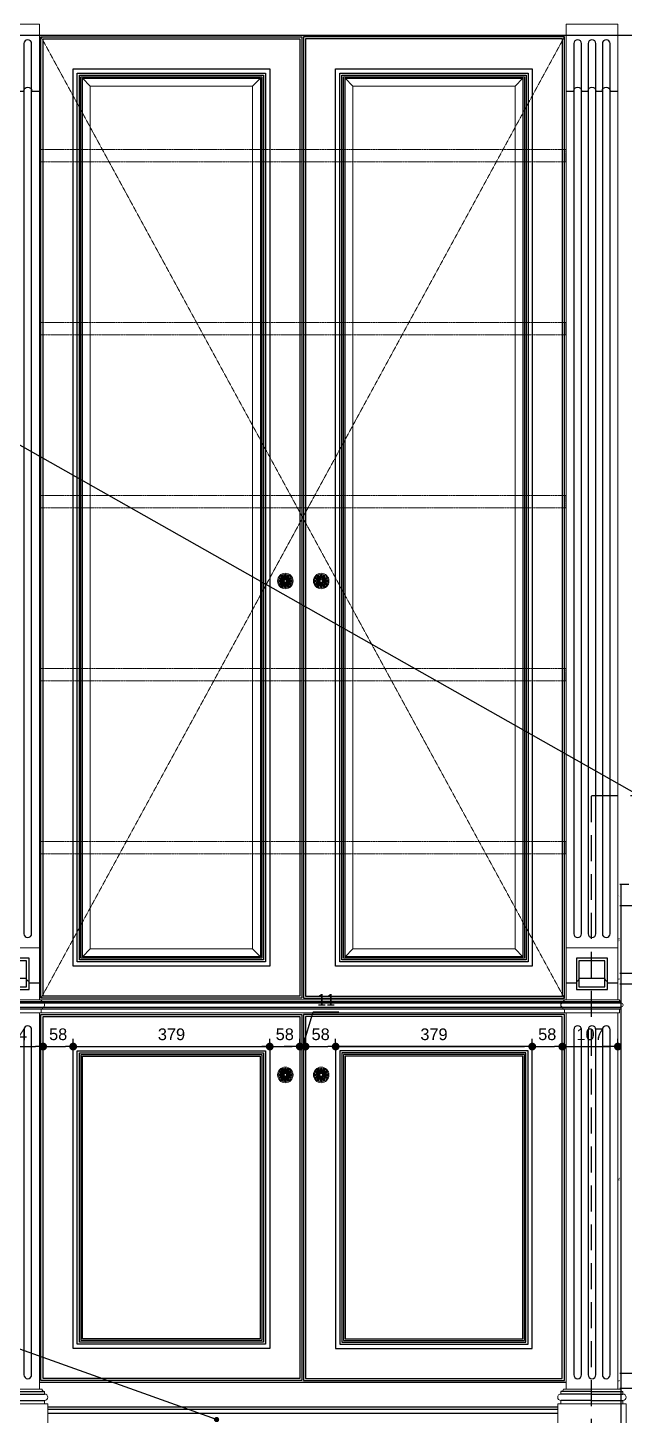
# Model space of a CAD drawing. Header units: inches. Extents: x 274057 to 444617, y 490067 to 635630.
# Drawn here: x 331142 to 332291, y 516499 to 519172 of the extents above; entities that cross this region are included whole.
import ezdxf

# ---------------------------------------------------------------- set-up
doc = ezdxf.new("R2010")
doc.units = ezdxf.units.IN
doc.header["$MEASUREMENT"] = 0
doc.linetypes.add('HIDDEN', pattern=[0.375, 0.25, -0.125])
for name, color, linetype, lineweight in [('Bronze', 40, 'Continuous', 0), ('Glass', 4, 'Continuous', 0), ('WOOD-HID', 8, 'HIDDEN', 18)]:
    doc.layers.add(name, color=color, linetype=linetype, lineweight=lineweight)
for name, color, linetype in [('CQ Grg Gypsum', 41, 'Continuous'), ('CQ PANEL DIMENSION', 1, 'Continuous'), ('CQ spot detail elevation', 1, 'Continuous'), ('CQ_callout', 34, 'Continuous'), ('FURNITURE', 252, 'Continuous'), ('WOOD', 23, 'Continuous'), ('WOOD 01', 34, 'Continuous'), ('WOOD 02', 32, 'Continuous'), ('Wood SECT', 1, 'Continuous')]:
    doc.layers.add(name, color=color, linetype=linetype)
doc.styles.get("Standard").update_dxf_attribs({"font": 'arial.ttf'})
doc.dimstyles.new('chester 15', dxfattribs={"dimscale": 0.15, "dimtxt": 150, "dimasz": 100, "dimexe": 100, "dimexo": 0, "dimgap": 80, "dimtad": 1, "dimdec": 0, "dimzin": 0, "dimdsep": 46, "dimtxsty": 'Standard', "dimblk": 'DOT', "dimcen": 100, "dimclrd": 1, "dimclre": 1, "dimclrt": 3, "dimadec": 0, "dimazin": 0, "dimtfac": 1, "dimtdec": 0, "dimtofl": 0, "dimtmove": 0, "dimatfit": 3, "dimfxl": 1, "dimtolj": 1, "dimtzin": 0, "dimlwd": -1, "dimarcsym": 0})
doc.dimstyles.new('CQ 2', dxfattribs={"dimscale": 0.02, "dimtxt": 150, "dimasz": 50, "dimexe": 100, "dimexo": 0, "dimgap": 80, "dimtad": 1, "dimdec": 0, "dimzin": 0, "dimdsep": 46, "dimtxsty": 'Standard', "dimblk": 'DOT', "dimcen": 100, "dimclrd": 1, "dimclre": 1, "dimclrt": 3, "dimadec": 0, "dimazin": 0, "dimtfac": 1, "dimtdec": 0, "dimtofl": 0, "dimtmove": 0, "dimatfit": 3, "dimfxl": 1, "dimtolj": 1, "dimtzin": 0, "dimlwd": -1, "dimarcsym": 0})
doc.dimstyles.get("Standard").update_dxf_attribs({"dimtxt": 0.18, "dimasz": 0.18, "dimexe": 0.18, "dimexo": 0.0625, "dimgap": 0.09, "dimtad": 0, "dimtih": 1, "dimtoh": 1, "dimdec": 4, "dimzin": 0, "dimdsep": 46, "dimtxsty": 'Standard', "dimcen": 0.09, "dimadec": 0, "dimazin": 0, "dimtfac": 1, "dimtdec": 4, "dimtofl": 0, "dimtmove": 0, "dimatfit": 3, "dimfxl": 1, "dimtolj": 1, "dimtzin": 0, "dimarcsym": 0})

# ---------------------------------------------------------------- blocks, each defined once
blk = doc.blocks.new('_Dot')
at = {"color": 0, "linetype": 'ByBlock', "lineweight": -2}
blk.add_line((-0.5, 0), (-1, 0), dxfattribs=at)
at = {"color": 0, "linetype": 'ByBlock', "const_width": 0.5}
blk.add_lwpolyline([(-0.25, 0, 1), (0.25, 0, 1)], format="xyb", close=True, dxfattribs=at)
blk = doc.blocks.new('*D391')
at = {"layer": 'CQ PANEL DIMENSION', "color": 1, "lineweight": -2, "transparency": 16777216}
for p, q in [((332299.8, 517521.3), (332282.6, 517521.3)), ((332322.8, 517480.3), (332282.6, 517480.3))]:
    blk.add_line(p, q, dxfattribs=at)
at = {"layer": 'CQ PANEL DIMENSION', "color": 1, "transparency": 16777216}
blk.add_line((332284.6, 517520.3), (332284.6, 517481.3), dxfattribs=at)
at = {"layer": 'Defpoints', "color": 0, "transparency": 16777216}
for p in [(332299.8, 517521.3, 0), (332284.6, 517480.3), (332322.8, 517480.3)]:
    blk.add_point(p, dxfattribs=at)
at = {"layer": 'CQ PANEL DIMENSION', "color": 1, "transparency": 16777216}
for p, rotation in [((332284.6, 517521.3), 90), ((332284.6, 517480.3), 270)]:
    blk.add_blockref('_Dot', p, dxfattribs=dict(at, rotation=rotation))
at = {"layer": 'CQ PANEL DIMENSION', "color": 3, "transparency": 16777216, "insert": (332281.5, 517500.8), "char_height": 3, "attachment_point": 5, "rotation": 90}
blk.add_mtext('\\A1;41', dxfattribs=at)
blk = doc.blocks.new('*D392')
at = {"layer": 'CQ PANEL DIMENSION', "color": 1, "lineweight": -2, "transparency": 16777216}
for p, q in [((332322.8, 517480.3), (332282.6, 517480.3)), ((332322.8, 517350.3), (332282.6, 517350.3))]:
    blk.add_line(p, q, dxfattribs=at)
at = {"layer": 'CQ PANEL DIMENSION', "color": 1, "transparency": 16777216}
blk.add_line((332284.6, 517479.3), (332284.6, 517351.3), dxfattribs=at)
at = {"layer": 'Defpoints', "color": 0, "transparency": 16777216}
for p in [(332322.8, 517480.3), (332284.6, 517350.3), (332322.8, 517350.3, 0)]:
    blk.add_point(p, dxfattribs=at)
at = {"layer": 'CQ PANEL DIMENSION', "color": 1, "transparency": 16777216}
for p, rotation in [((332284.6, 517480.3), 90), ((332284.6, 517350.3), 270)]:
    blk.add_blockref('_Dot', p, dxfattribs=dict(at, rotation=rotation))
at = {"layer": 'CQ PANEL DIMENSION', "color": 3, "transparency": 16777216, "insert": (332281.5, 517415.3), "char_height": 3, "attachment_point": 5, "rotation": 90}
blk.add_mtext('\\A1;130', dxfattribs=at)
blk = doc.blocks.new('*D393')
at = {"layer": 'CQ PANEL DIMENSION', "color": 1, "lineweight": -2, "transparency": 16777216}
for p, q in [((332322.8, 517350.3), (332282.6, 517350.3)), ((332316.8, 517329.3), (332282.6, 517329.3))]:
    blk.add_line(p, q, dxfattribs=at)
at = {"layer": 'CQ PANEL DIMENSION', "color": 1, "transparency": 16777216}
blk.add_line((332284.6, 517349.3), (332284.6, 517330.3), dxfattribs=at)
at = {"layer": 'Defpoints', "color": 0, "transparency": 16777216}
for p in [(332322.8, 517350.3, 0), (332284.6, 517329.3), (332316.8, 517329.3, 0)]:
    blk.add_point(p, dxfattribs=at)
at = {"layer": 'CQ PANEL DIMENSION', "color": 1, "transparency": 16777216}
for p, rotation in [((332284.6, 517350.3), 90), ((332284.6, 517329.3), 270)]:
    blk.add_blockref('_Dot', p, dxfattribs=dict(at, rotation=rotation))
at = {"layer": 'CQ PANEL DIMENSION', "color": 3, "transparency": 16777216, "insert": (332281.5, 517339.8), "char_height": 3, "attachment_point": 5, "rotation": 90}
blk.add_mtext('\\A1;21', dxfattribs=at)
blk = doc.blocks.new('*D394')
at = {"layer": 'CQ PANEL DIMENSION', "color": 1, "lineweight": -2, "transparency": 16777216}
for p, q in [((332316.8, 517329.3), (332282.6, 517329.3)), ((332350.8, 516579.3), (332282.6, 516579.3))]:
    blk.add_line(p, q, dxfattribs=at)
at = {"layer": 'CQ PANEL DIMENSION', "color": 1, "transparency": 16777216}
blk.add_line((332284.6, 517328.3), (332284.6, 516580.3), dxfattribs=at)
at = {"layer": 'Defpoints', "color": 0, "transparency": 16777216}
for p in [(332316.8, 517329.3, 0), (332284.6, 516579.3), (332350.8, 516579.3, 0)]:
    blk.add_point(p, dxfattribs=at)
at = {"layer": 'CQ PANEL DIMENSION', "color": 1, "transparency": 16777216}
for p, rotation in [((332284.6, 517329.3), 90), ((332284.6, 516579.3), 270)]:
    blk.add_blockref('_Dot', p, dxfattribs=dict(at, rotation=rotation))
at = {"layer": 'CQ PANEL DIMENSION', "color": 3, "transparency": 16777216, "insert": (332281.5, 516954.3), "char_height": 3, "attachment_point": 5, "rotation": 90}
blk.add_mtext('\\A1;750', dxfattribs=at)
blk = doc.blocks.new('*D395')
at = {"layer": 'CQ PANEL DIMENSION', "color": 1, "lineweight": -2, "transparency": 16777216}
for p, q in [((332350.8, 516579.3), (332282.6, 516579.3)), ((332317.8, 516550.3), (332282.6, 516550.3))]:
    blk.add_line(p, q, dxfattribs=at)
at = {"layer": 'CQ PANEL DIMENSION', "color": 1, "transparency": 16777216}
blk.add_line((332284.6, 516578.3), (332284.6, 516551.3), dxfattribs=at)
at = {"layer": 'Defpoints', "color": 0, "transparency": 16777216}
for p in [(332350.8, 516579.3, 0), (332284.6, 516550.3), (332317.8, 516550.3, 0)]:
    blk.add_point(p, dxfattribs=at)
at = {"layer": 'CQ PANEL DIMENSION', "color": 1, "transparency": 16777216}
for p, rotation in [((332284.6, 516579.3), 90), ((332284.6, 516550.3), 270)]:
    blk.add_blockref('_Dot', p, dxfattribs=dict(at, rotation=rotation))
at = {"layer": 'CQ PANEL DIMENSION', "color": 3, "transparency": 16777216, "insert": (332281.5, 516564.8), "char_height": 3, "attachment_point": 5, "rotation": 90}
blk.add_mtext('\\A1;29', dxfattribs=at)
blk = doc.blocks.new('*D396')
at = {"layer": 'CQ PANEL DIMENSION', "color": 1, "lineweight": -2, "transparency": 16777216}
for p, q in [((332317.8, 516550.3), (332282.6, 516550.3)), ((332317.8, 516399.3), (332282.6, 516399.3))]:
    blk.add_line(p, q, dxfattribs=at)
at = {"layer": 'CQ PANEL DIMENSION', "color": 1, "transparency": 16777216}
blk.add_line((332284.6, 516549.3), (332284.6, 516400.3), dxfattribs=at)
at = {"layer": 'Defpoints', "color": 0, "transparency": 16777216}
for p in [(332317.8, 516550.3, 0), (332284.6, 516399.3), (332317.8, 516399.3, 0)]:
    blk.add_point(p, dxfattribs=at)
at = {"layer": 'CQ PANEL DIMENSION', "color": 1, "transparency": 16777216}
for p, rotation in [((332284.6, 516550.3), 90), ((332284.6, 516399.3), 270)]:
    blk.add_blockref('_Dot', p, dxfattribs=dict(at, rotation=rotation))
at = {"layer": 'CQ PANEL DIMENSION', "color": 3, "transparency": 16777216, "insert": (332281.5, 516474.8), "char_height": 3, "attachment_point": 5, "rotation": 90}
blk.add_mtext('\\A1;151', dxfattribs=at)
blk = doc.blocks.new('pilaster wardrobe')
at = {"layer": 'WOOD', "lineweight": 0}
blk.add_line((3399.1, -8726.1, 0), (3333.1, -8726.1, 0), dxfattribs=at)
blk.add_line((3399.1, -8726.1, 0), (3333.1, -8726.1, 0), dxfattribs=at)
at = {"layer": 'WOOD 01', "lineweight": 0, "ltscale": 500}
blk.add_line((3399.1, -8726.1, 0), (3465.1, -8726.1, 0), dxfattribs=at)
at = {"layer": 'WOOD 01', "lineweight": 0, "ltscale": 500, "elevation": 0}
blk.add_lwpolyline([(3349.1, -7847.5), (3349.1, -6067.5), (3449.1, -6067.5), (3449.1, -7847.5), (3349.1, -7847.5)], dxfattribs=at)
for points in [[(3349.1, -7947.5), (3449.1, -7947.5), (3449.1, -7847.5), (3349.1, -7847.5)], [(3349.1, -7972.5), (3449.1, -7972.5), (3449.1, -8697.5), (3349.1, -8697.5)], [(3333.1, -8726.1), (3465.1, -8726.1), (3465.1, -8847.5), (3333.1, -8847.5)]]:
    blk.add_lwpolyline(points, close=True, dxfattribs=at)
for points in [[(3349.1, -7947.5), (3346.1, -7947.5, -0.414214), (3343.1, -7950.5), (3343.1, -7953.5, 1), (3343.1, -7961.5), (3343.1, -7964.5, -0.414214), (3346.1, -7967.5), (3346.1, -7972.5), (3399.1, -7972.5)], [(3449.1, -7947.5), (3452.1, -7947.5, 0.414214), (3455.1, -7950.5), (3455.1, -7953.5, -1), (3455.1, -7961.5), (3455.1, -7964.5, 0.414214), (3452.1, -7967.5), (3452.1, -7972.5), (3399.1, -7972.5)], [(3349.1, -8697.5), (3344.1, -8697.5, -0.414214), (3339.4, -8702.2), (3339.4, -8707, 1), (3339.4, -8719.6), (3339.3, -8726.1)], [(3449.1, -8697.5), (3454.1, -8697.5, 0.414214), (3458.8, -8702.2), (3458.8, -8707, -1), (3458.8, -8719.6), (3458.9, -8726.1)]]:
    blk.add_lwpolyline(points, format="xyb", dxfattribs=at)
at = {"layer": 'WOOD 02', "color": 8, "ltscale": 100}
for p, q in [((3343.1, -7950.5, 0), (3455.1, -7950.5, 0)), ((3343.1, -7953.5, 0), (3455.1, -7953.5, 0)), ((3343.1, -7961.5, 0), (3455.1, -7961.5, 0)), ((3343.1, -7964.5, 0), (3455.1, -7964.5, 0)), ((3399.1, -8702.2, 0), (3339.4, -8702.2, 0)), ((3399.1, -8707, 0), (3339.4, -8707, 0)), ((3399.1, -8702.2, 0), (3458.8, -8702.2, 0)), ((3399.1, -8707, 0), (3458.8, -8707, 0)), ((3399.1, -8719.6, 0), (3339.4, -8719.6, 0)), ((3399.1, -8719.6, 0), (3458.8, -8719.6, 0))]:
    blk.add_line(p, q, dxfattribs=at)
at = {"layer": 'WOOD 02', "color": 8, "ltscale": 100, "elevation": 0}
for points in [[(3364.1, -6105), (3364.1, -7820, 1), (3379.1, -7820), (3379.1, -6105, 1)], [(3391.6, -6105), (3391.6, -7820, 1), (3406.6, -7820), (3406.6, -6105, 1)], [(3419.1, -6105), (3419.1, -7820, 1), (3434.1, -7820), (3434.1, -6105, 1)], [(3364.1, -8005), (3364.1, -8670, 1), (3379.1, -8670), (3379.1, -8005, 1)], [(3391.6, -8005), (3391.6, -8670, 1), (3406.6, -8670), (3406.6, -8005, 1)], [(3419.1, -8005), (3419.1, -8670, 1), (3434.1, -8670), (3434.1, -8005, 1)]]:
    blk.add_lwpolyline(points, format="xyb", close=True, dxfattribs=at)
for points in [[(3369.1, -7927.5), (3429.1, -7927.5), (3429.1, -7867.5), (3369.1, -7867.5)], [(3374.1, -7922.5), (3424.1, -7922.5), (3424.1, -7872.5), (3374.1, -7872.5)]]:
    blk.add_lwpolyline(points, close=True, dxfattribs=at)
at = {"layer": 'Wood SECT', "elevation": 0}
for points in [[(3349.1, -6196.4), (3364.1, -6196.4, -1), (3379.1, -6196.4), (3391.6, -6196.4, -1), (3406.6, -6196.4), (3419.1, -6196.4, -1), (3434.1, -6196.4), (3449.1, -6196.4)], [(3449.1, -7915.6), (3429.1, -7915.6), (3429.1, -7911.6, -0.414214), (3424.1, -7906.6), (3399.1, -7906.6), (3374.1, -7906.6, -0.414214), (3369.1, -7911.6), (3369.1, -7915.6), (3349.1, -7915.6)]]:
    blk.add_lwpolyline(points, format="xyb", dxfattribs=at)
blk = doc.blocks.new('EMPIREFLOW')
at = {"layer": 'Bronze', "lineweight": 0, "ltscale": 750}
for p, q in [((163684, -58508), (163506, -58508)), ((163713, -58475), (163581, -58378)), ((163730, -58444), (163581, -58378)), ((163707, -58546), (163581, -58638)), ((163724, -58575), (163581, -58638)), ((163745, -58403), (163656, -58249)), ((163745, -58614), (163656, -58768)), ((163788, -58606), (163806, -58768)), ((163789, -58404), (163806, -58248)), ((163823, -58404), (163806, -58248)), ((163824, -58606), (163806, -58768)), ((163867, -58403), (163956, -58249)), ((163867, -58614), (163956, -58768)), ((163881, -58444), (164031, -58378)), ((163888, -58575), (164031, -58638)), ((163899, -58475), (164031, -58378)), ((163905, -58546), (164031, -58638)), ((163928, -58508), (164106, -58508))]:
    blk.add_line(p, q, dxfattribs=at)
for radius in [340, 300, 60]:
    blk.add_circle((163806, -58508), radius, dxfattribs=at)
for centre, radius, start, end in [((163641, -58605), 166, 106.05596, 144.56537), ((163641, -58412), 166, 215.43463, 253.94404), ((163594, -58118), 246, 258.78321, 282.20767), ((163361, -58520), 246, 17.79233, 41.21679), ((163361, -58497), 246, 318.78321, 342.20767), ((163594, -58899), 246, 77.79233, 101.21679), ((163514, -58459), 105, 15.22341, 50.38879), ((163617, -58280), 105, 249.61121, 284.77659), ((163514, -58558), 105, 309.61121, 344.77659), ((163617, -58736), 105, 75.22341, 110.38879), ((163700, -58392), 118, 206.89225, 262.0108), ((163700, -58625), 118, 97.9892, 153.10775), ((163710, -58394), 102, 201.62987, 255.97772), ((163710, -58623), 102, 104.01364, 158.37013), ((163807, -58318), 166, 155.43463, 193.94404), ((163807, -58699), 166, 166.05596, 204.56537), ((163659, -58483), 102, 44.02228, 98.37013), ((163659, -58534), 102, 261.62987, 315.97772), ((163652, -58475), 118, 37.9892, 93.10775), ((163652, -58542), 118, 266.89225, 322.0108), ((163640, -58414), 166, 46.05596, 84.56537), ((163640, -58603), 166, 275.43463, 313.94404), ((163676, -58508), 48.7, 308.32195, 42.01165), ((163742, -58621), 48.7, 17.98835, 111.67805), ((163741, -58397), 48.7, 257.98835, 351.67805), ((163854, -58358), 118, 146.89225, 202.0108), ((163854, -58658), 118, 157.9892, 213.10775), ((163573, -58129), 246, 317.79233, 341.21679), ((163857, -58368), 102, 141.62987, 195.98636), ((163857, -58649), 102, 164.01364, 218.37013), ((163573, -58887), 246, 18.78321, 42.20767), ((163703, -58231), 105, 315.22341, 350.38879), ((163703, -58786), 105, 9.61121, 44.77659), ((164038, -58129), 246, 198.78321, 222.20767), ((163909, -58231), 105, 189.61121, 224.77659), ((163909, -58786), 105, 135.22341, 170.38879), ((164038, -58887), 246, 137.79233, 161.21679), ((163871, -58397), 48.7, 188.32195, 282.01165), ((163870, -58621), 48.7, 68.32195, 162.01165), ((163754, -58368), 102, 344.01364, 38.37013), ((163754, -58649), 102, 321.62987, 15.98636), ((163971, -58414), 166, 95.43463, 133.94404), ((163758, -58358), 118, 337.9892, 33.10775), ((163758, -58658), 118, 326.89225, 22.0108), ((163971, -58603), 166, 226.05596, 264.56537), ((163960, -58475), 118, 86.89225, 142.0108), ((163960, -58542), 118, 217.9892, 273.10775), ((163953, -58483), 102, 81.62987, 135.97772), ((163953, -58534), 102, 224.02228, 278.37013), ((163935, -58508), 48.7, 137.98835, 231.67805), ((163902, -58394), 102, 284.02228, 338.37013), ((163902, -58623), 102, 21.62987, 75.98636), ((163912, -58392), 118, 277.9892, 333.10775), ((163912, -58625), 118, 26.89225, 82.0108), ((163805, -58318), 166, 346.05596, 24.56537), ((163805, -58699), 166, 335.43463, 13.94404), ((164018, -58118), 246, 257.79233, 281.21679), ((164018, -58899), 246, 78.78321, 102.20767), ((163995, -58280), 105, 255.22341, 290.38879), ((163995, -58736), 105, 69.61121, 104.77659), ((164098, -58459), 105, 129.61121, 164.77659), ((164098, -58558), 105, 195.22341, 230.38879), ((164250, -58520), 246, 138.78321, 162.20767), ((163971, -58605), 166, 35.43463, 73.94404), ((163971, -58412), 166, 286.05596, 324.56537), ((164250, -58497), 246, 197.79233, 221.21679)]:
    blk.add_arc(centre, radius, start, end, dxfattribs=at)
at = {"layer": 'Bronze', "lineweight": 0, "ltscale": 750, "extrusion": (0, 0, -1)}
for centre, major_axis, ratio, start_param, end_param in [((163684, -58508), (146, 0), 0.152208, 1.934961, 4.348282), ((163745, -58614), (73, 126), 0.152208, 1.934961, 4.348282), ((163684, -58508), (-31.9, 0), 0.480975, 7.904841, 10.945558), ((163745, -58614), (-15.9, -27.7), 0.480975, 7.904841, 10.945558), ((163867, -58403), (15.9, 27.7), 0.480975, 7.904841, 10.945558), ((163867, -58403), (-73, -126), 0.152208, 1.934961, 4.348282)]:
    blk.add_ellipse(centre, major_axis=major_axis, ratio=ratio, start_param=start_param, end_param=end_param, dxfattribs=at)
at = {"layer": 'Bronze', "lineweight": 0, "ltscale": 750}
for centre, major_axis, ratio, start_param, end_param in [((163745, -58403), (73, -126), 0.152208, 1.934961, 4.348282), ((163745, -58403), (-15.9, 27.7), 0.480975, 7.904841, 10.945558), ((163867, -58614), (15.9, -27.7), 0.480975, 7.904841, 10.945558), ((163867, -58614), (-73, 126), 0.152208, 1.934961, 4.348282), ((163928, -58508), (31.9, 0), 0.480975, 7.904841, 10.945558), ((163928, -58508), (-146, 0), 0.152208, 1.934961, 4.348282)]:
    blk.add_ellipse(centre, major_axis=major_axis, ratio=ratio, start_param=start_param, end_param=end_param, dxfattribs=at)
blk = doc.blocks.new('FF-15 Cabinet elev B rev')
blk.add_line((1923.4, 3176.8, 0), (6206.9, 3176.8, 0))
at = {"color": 8}
for p, q in [((3043.5, 1315.2), (4046.5, 1315.2)), ((3043.8, 1312.2), (4046.2, 1312.2)), ((3043.8, 1304.2), (4046.2, 1304.2)), ((3043.8, 1301.2), (4046.2, 1301.2))]:
    blk.add_line(p, q, dxfattribs=at)
at = {"layer": 'Glass'}
for p, q in [((3135.8, 3078.8, 0), (3120.8, 3093.8, 0)), ((3448.5, 3078.8, 0), (3463.5, 3093.8, 0)), ((3641.5, 3078.8, 0), (3626.5, 3093.8, 0)), ((3954.2, 3078.8, 0), (3969.2, 3093.8, 0)), ((3135.8, 1416.2, 0), (3120.8, 1401.2, 0)), ((3448.5, 1416.2, 0), (3463.5, 1401.2, 0)), ((3641.5, 1416.2, 0), (3626.5, 1401.2, 0)), ((3954.2, 1416.2, 0), (3969.2, 1401.2, 0))]:
    blk.add_line(p, q, dxfattribs=at)
at = {"layer": 'Glass', "elevation": 0}
for points in [[(3135.8, 3078.8), (3448.5, 3078.8), (3448.5, 1416.2), (3135.8, 1416.2)], [(3641.5, 3078.8), (3954.2, 3078.8), (3954.2, 1416.2), (3641.5, 1416.2)]]:
    blk.add_lwpolyline(points, close=True, dxfattribs=at)
at = {"layer": 'WOOD 01', "lineweight": 0}
for p, q in [((3040.8, 1318.2, 0), (4049.2, 1318.2, 0)), ((3040.8, 1293.2), (4049.2, 1293.2))]:
    blk.add_line(p, q, dxfattribs=at)
at = {"layer": 'WOOD 01'}
blk.add_line((3037.8, 581.7, 0), (4052.2, 581.7, 0), dxfattribs=at)
at = {"layer": 'WOOD 01', "ltscale": 1000}
for p, q in [((4036.2, 533.2), (3053.8, 533.2, 0)), ((4036.2, 529.2), (3053.8, 529.2, 0)), ((4036.2, 521.1, 0), (3053.8, 521.1, 0))]:
    blk.add_line(p, q, dxfattribs=at)
at = {"layer": 'WOOD 01', "elevation": 0}
for points in [[(3040.8, 3173.8), (3543.5, 3173.8), (3543.5, 1321.2), (3040.8, 1321.2)], [(3044.8, 3169.8), (3539.5, 3169.8), (3539.5, 1325.2), (3044.8, 1325.2)], [(4049.2, 3173.8), (3546.5, 3173.8), (3546.5, 1321.2), (4049.2, 1321.2)], [(4045.2, 3169.8), (3550.5, 3169.8), (3550.5, 1325.2), (4045.2, 1325.2)], [(3102.8, 3111.8), (3481.5, 3111.8), (3481.5, 1383.2), (3102.8, 1383.2)], [(3110.8, 3103.8), (3473.5, 3103.8), (3473.5, 1391.2), (3110.8, 1391.2)], [(3608.5, 3111.8), (3987.2, 3111.8), (3987.2, 1383.2), (3608.5, 1383.2)], [(3616.5, 3103.8), (3979.2, 3103.8), (3979.2, 1391.2), (3616.5, 1391.2)], [(3114.8, 3099.8), (3469.5, 3099.8), (3469.5, 1395.2), (3114.8, 1395.2)], [(3117.8, 3096.8), (3466.5, 3096.8), (3466.5, 1398.2), (3117.8, 1398.2)], [(3120.8, 3093.8), (3463.5, 3093.8), (3463.5, 1401.2), (3120.8, 1401.2)], [(3620.5, 3099.8), (3975.2, 3099.8), (3975.2, 1395.2), (3620.5, 1395.2)], [(3623.5, 3096.8), (3972.2, 3096.8), (3972.2, 1398.2), (3623.5, 1398.2)], [(3626.5, 3093.8), (3969.2, 3093.8), (3969.2, 1401.2), (3626.5, 1401.2)], [(3040.8, 1290.2), (3543.5, 1290.2), (3543.5, 584.7), (3040.8, 584.7)], [(3044.9, 1286.1), (3539.4, 1286.1), (3539.4, 588.8), (3044.9, 588.8)], [(4049.2, 1290.2), (3546.5, 1290.2), (3546.5, 584.7), (4049.2, 584.7)], [(4045.1, 1286.1), (3550.6, 1286.1), (3550.6, 588.8), (4045.1, 588.8)], [(3102.8, 1228.2), (3481.5, 1228.2), (3481.5, 646.7), (3102.8, 646.7)], [(3110.8, 1220.2), (3473.5, 1220.2), (3473.5, 654.7), (3110.8, 654.7)], [(3115, 1216), (3469.3, 1216), (3469.3, 658.9), (3115, 658.9)], [(3118, 1213), (3466.3, 1213), (3466.3, 661.9), (3118, 661.9)], [(3121, 1210), (3463.3, 1210), (3463.3, 664.9), (3121, 664.9)], [(3987.2, 1228.2), (3608.5, 1228.2), (3608.5, 646.7), (3987.2, 646.7)], [(3979.2, 1220.2), (3616.5, 1220.2), (3616.5, 654.7), (3979.2, 654.7)], [(3975, 1216), (3620.7, 1216), (3620.7, 658.9), (3975, 658.9)], [(3972, 1213), (3623.7, 1213), (3623.7, 661.9), (3972, 661.9)], [(3969, 1210), (3626.7, 1210), (3626.7, 664.9), (3969, 664.9)]]:
    blk.add_lwpolyline(points, close=True, dxfattribs=at)
at = {"layer": 'WOOD-HID', "lineweight": 0}
for p, q in [((3040.8, 3173.8, 0), (4049.2, 1321.2, 0)), ((4049.2, 3173.8, 0), (3040.8, 1321.2, 0))]:
    blk.add_line(p, q, dxfattribs=at)
for points, elevation in [([(3037.8, 2956.9), (4052.2, 2956.9), (4052.2, 2932.9), (3037.8, 2932.9)], 0), ([(3037.8, 2623.6), (4052.2, 2623.6), (4052.2, 2599.6), (3037.8, 2599.6)], 0.1), ([(3037.8, 2290.2), (4052.2, 2290.2), (4052.2, 2266.2), (3037.8, 2266.2)], 0.1), ([(3037.8, 1956.9), (4052.2, 1956.9), (4052.2, 1932.9), (3037.8, 1932.9)], 0.1), ([(3037.8, 1623.5), (4052.2, 1623.5), (4052.2, 1599.5), (3037.8, 1599.5)], 0)]:
    blk.add_lwpolyline(points, close=True, dxfattribs=dict(at, elevation=elevation))
at = {"layer": 'FURNITURE', "lineweight": 0, "xscale": 0.0441, "yscale": 0.0441, "zscale": 0.0441}
for p in [(-3712.3, 4705.4, 0), (-3643.2, 4705.4, 0), (-3712.3, 3753.8, 0), (-3643.2, 3753.8, 0)]:
    blk.add_blockref('EMPIREFLOW', p, dxfattribs=at)
at = {"layer": 'WOOD', "color": 0, "xscale": 0.9999857733061659, "yscale": 0.9999857733061659, "zscale": 0.9999857733061659}
for p in [(-411.2, 9265.6, 0), (703.2, 9265.6, 0)]:
    blk.add_blockref('pilaster wardrobe', p, dxfattribs=at)
blk = doc.blocks.new('*D679')
at = {"layer": 'CQ PANEL DIMENSION', "color": 1, "lineweight": -2, "transparency": 16777216}
for p, q in [((331057.3, 517209.3), (331057.3, 517224.3)), ((331171.6, 517209.3), (331171.6, 517224.3))]:
    blk.add_line(p, q, dxfattribs=at)
at = {"layer": 'CQ PANEL DIMENSION', "color": 1, "transparency": 16777216}
blk.add_line((331072.3, 517209.3), (331156.6, 517209.3), dxfattribs=at)
at = {"layer": 'Defpoints', "color": 0, "transparency": 16777216}
for p in [(331057.3, 517209.3, 0), (331171.6, 517209.3, 0), (331171.6, 517209.3)]:
    blk.add_point(p, dxfattribs=at)
at = {"layer": 'CQ PANEL DIMENSION', "color": 1, "transparency": 16777216, "xscale": 15, "yscale": 15, "zscale": 15, "rotation": 180}
blk.add_blockref('_Dot', (331057.3, 517209.3), dxfattribs=at)
at = {"layer": 'CQ PANEL DIMENSION', "color": 1, "transparency": 16777216, "xscale": 15, "yscale": 15, "zscale": 15}
blk.add_blockref('_Dot', (331171.6, 517209.3), dxfattribs=at)
at = {"layer": 'CQ PANEL DIMENSION', "color": 3, "transparency": 16777216, "insert": (331114.4, 517232.6), "char_height": 22.5, "attachment_point": 5}
blk.add_mtext('\\A1;114', dxfattribs=at)
blk = doc.blocks.new('*D680')
at = {"layer": 'CQ PANEL DIMENSION', "color": 1, "lineweight": -2, "transparency": 16777216}
for p, q in [((331171.6, 517209.3), (331171.6, 517224.3)), ((331229.4, 517209.3), (331229.4, 517224.3))]:
    blk.add_line(p, q, dxfattribs=at)
at = {"layer": 'CQ PANEL DIMENSION', "color": 1, "transparency": 16777216}
blk.add_line((331186.6, 517209.3), (331214.4, 517209.3), dxfattribs=at)
at = {"layer": 'Defpoints', "color": 0, "transparency": 16777216}
for p in [(331171.6, 517209.3, 0), (331229.4, 517209.3, 0), (331229.4, 517209.3)]:
    blk.add_point(p, dxfattribs=at)
at = {"layer": 'CQ PANEL DIMENSION', "color": 1, "transparency": 16777216, "xscale": 15, "yscale": 15, "zscale": 15, "rotation": 180}
blk.add_blockref('_Dot', (331171.6, 517209.3), dxfattribs=at)
at = {"layer": 'CQ PANEL DIMENSION', "color": 1, "transparency": 16777216, "xscale": 15, "yscale": 15, "zscale": 15}
blk.add_blockref('_Dot', (331229.4, 517209.3), dxfattribs=at)
at = {"layer": 'CQ PANEL DIMENSION', "color": 3, "transparency": 16777216, "insert": (331200.5, 517232.8), "char_height": 22.5, "attachment_point": 5}
blk.add_mtext('\\A1;58', dxfattribs=at)
blk = doc.blocks.new('*D681')
at = {"layer": 'CQ PANEL DIMENSION', "color": 1, "lineweight": -2, "transparency": 16777216}
for p, q in [((331229.4, 517209.3), (331229.4, 517224.3)), ((331608.1, 517209.3), (331608.1, 517224.3))]:
    blk.add_line(p, q, dxfattribs=at)
at = {"layer": 'CQ PANEL DIMENSION', "color": 1, "transparency": 16777216}
blk.add_line((331244.4, 517209.3), (331593.1, 517209.3), dxfattribs=at)
at = {"layer": 'Defpoints', "color": 0, "transparency": 16777216}
for p in [(331229.4, 517209.3, 0), (331608.1, 517209.3, 0), (331608.1, 517209.3)]:
    blk.add_point(p, dxfattribs=at)
at = {"layer": 'CQ PANEL DIMENSION', "color": 1, "transparency": 16777216, "xscale": 15, "yscale": 15, "zscale": 15, "rotation": 180}
blk.add_blockref('_Dot', (331229.4, 517209.3), dxfattribs=at)
at = {"layer": 'CQ PANEL DIMENSION', "color": 1, "transparency": 16777216, "xscale": 15, "yscale": 15, "zscale": 15}
blk.add_blockref('_Dot', (331608.1, 517209.3), dxfattribs=at)
at = {"layer": 'CQ PANEL DIMENSION', "color": 3, "transparency": 16777216, "insert": (331418.8, 517232.8), "char_height": 22.5, "attachment_point": 5}
blk.add_mtext('\\A1;379', dxfattribs=at)
blk = doc.blocks.new('*D682')
at = {"layer": 'CQ PANEL DIMENSION', "color": 1, "lineweight": -2, "transparency": 16777216}
for p, q in [((331608.1, 517209.3), (331608.1, 517224.3)), ((331666, 517209.3), (331666, 517224.3))]:
    blk.add_line(p, q, dxfattribs=at)
at = {"layer": 'CQ PANEL DIMENSION', "color": 1, "transparency": 16777216}
blk.add_line((331623.1, 517209.3), (331651, 517209.3), dxfattribs=at)
at = {"layer": 'Defpoints', "color": 0, "transparency": 16777216}
for p in [(331608.1, 517209.3, 0), (331666, 517209.3, 0), (331666, 517209.3)]:
    blk.add_point(p, dxfattribs=at)
at = {"layer": 'CQ PANEL DIMENSION', "color": 1, "transparency": 16777216, "xscale": 15, "yscale": 15, "zscale": 15, "rotation": 180}
blk.add_blockref('_Dot', (331608.1, 517209.3), dxfattribs=at)
at = {"layer": 'CQ PANEL DIMENSION', "color": 1, "transparency": 16777216, "xscale": 15, "yscale": 15, "zscale": 15}
blk.add_blockref('_Dot', (331666, 517209.3), dxfattribs=at)
at = {"layer": 'CQ PANEL DIMENSION', "color": 3, "transparency": 16777216, "insert": (331637.1, 517232.8), "char_height": 22.5, "attachment_point": 5}
blk.add_mtext('\\A1;58', dxfattribs=at)
blk = doc.blocks.new('*D683')
at = {"layer": 'CQ PANEL DIMENSION', "color": 1, "transparency": 16777216}
for p, q in [((331671.6, 517209.3), (331691.7, 517276.2)), ((331691.7, 517276.2), (331741.5, 517276.2)), ((331651, 517209.3), (331636, 517209.3)), ((331666, 517209.3), (331677.2, 517209.3)), ((331692.2, 517209.3), (331707.2, 517209.3))]:
    blk.add_line(p, q, dxfattribs=at)
at = {"layer": 'CQ PANEL DIMENSION', "color": 1, "lineweight": -2, "transparency": 16777216}
for p, q in [((331666, 517209.3), (331666, 517224.3)), ((331677.2, 517209.3), (331677.2, 517224.3))]:
    blk.add_line(p, q, dxfattribs=at)
at = {"layer": 'Defpoints', "color": 0, "transparency": 16777216}
for p in [(331666, 517209.3, 0), (331677.2, 517209.3, 0), (331677.2, 517209.3)]:
    blk.add_point(p, dxfattribs=at)
at = {"layer": 'CQ PANEL DIMENSION', "color": 1, "transparency": 16777216, "xscale": 15, "yscale": 15, "zscale": 15}
blk.add_blockref('_Dot', (331666, 517209.3), dxfattribs=at)
at = {"layer": 'CQ PANEL DIMENSION', "color": 1, "transparency": 16777216, "xscale": 15, "yscale": 15, "zscale": 15, "rotation": 180}
blk.add_blockref('_Dot', (331677.2, 517209.3), dxfattribs=at)
at = {"layer": 'CQ PANEL DIMENSION', "color": 3, "transparency": 16777216, "insert": (331716.6, 517299.5), "char_height": 22.5, "attachment_point": 5}
blk.add_mtext('\\A1;11', dxfattribs=at)
blk = doc.blocks.new('*D684')
at = {"layer": 'CQ PANEL DIMENSION', "color": 1, "lineweight": -2, "transparency": 16777216}
for p, q in [((331677.2, 517209.3), (331677.2, 517224.3)), ((331735.1, 517209.3), (331735.1, 517224.3))]:
    blk.add_line(p, q, dxfattribs=at)
at = {"layer": 'CQ PANEL DIMENSION', "color": 1, "transparency": 16777216}
blk.add_line((331692.2, 517209.3), (331720.1, 517209.3), dxfattribs=at)
at = {"layer": 'Defpoints', "color": 0, "transparency": 16777216}
for p in [(331677.2, 517209.3, 0), (331735.1, 517209.3, 0), (331735.1, 517209.3)]:
    blk.add_point(p, dxfattribs=at)
at = {"layer": 'CQ PANEL DIMENSION', "color": 1, "transparency": 16777216, "xscale": 15, "yscale": 15, "zscale": 15, "rotation": 180}
blk.add_blockref('_Dot', (331677.2, 517209.3), dxfattribs=at)
at = {"layer": 'CQ PANEL DIMENSION', "color": 1, "transparency": 16777216, "xscale": 15, "yscale": 15, "zscale": 15}
blk.add_blockref('_Dot', (331735.1, 517209.3), dxfattribs=at)
at = {"layer": 'CQ PANEL DIMENSION', "color": 3, "transparency": 16777216, "insert": (331706.2, 517232.8), "char_height": 22.5, "attachment_point": 5}
blk.add_mtext('\\A1;58', dxfattribs=at)
blk = doc.blocks.new('*D685')
at = {"layer": 'CQ PANEL DIMENSION', "color": 1, "lineweight": -2, "transparency": 16777216}
for p, q in [((331735.1, 517209.3), (331735.1, 517224.3)), ((332113.8, 517209.3), (332113.8, 517224.3))]:
    blk.add_line(p, q, dxfattribs=at)
at = {"layer": 'CQ PANEL DIMENSION', "color": 1, "transparency": 16777216}
blk.add_line((331750.1, 517209.3), (332098.8, 517209.3), dxfattribs=at)
at = {"layer": 'Defpoints', "color": 0, "transparency": 16777216}
for p in [(331735.1, 517209.3, 0), (332113.8, 517209.3, 0), (332113.8, 517209.3)]:
    blk.add_point(p, dxfattribs=at)
at = {"layer": 'CQ PANEL DIMENSION', "color": 1, "transparency": 16777216, "xscale": 15, "yscale": 15, "zscale": 15, "rotation": 180}
blk.add_blockref('_Dot', (331735.1, 517209.3), dxfattribs=at)
at = {"layer": 'CQ PANEL DIMENSION', "color": 1, "transparency": 16777216, "xscale": 15, "yscale": 15, "zscale": 15}
blk.add_blockref('_Dot', (332113.8, 517209.3), dxfattribs=at)
at = {"layer": 'CQ PANEL DIMENSION', "color": 3, "transparency": 16777216, "insert": (331924.5, 517232.8), "char_height": 22.5, "attachment_point": 5}
blk.add_mtext('\\A1;379', dxfattribs=at)
blk = doc.blocks.new('*D686')
at = {"layer": 'CQ PANEL DIMENSION', "color": 1, "lineweight": -2, "transparency": 16777216}
for p, q in [((332113.8, 517209.3), (332113.8, 517224.3)), ((332171.7, 517209.3), (332171.7, 517224.3))]:
    blk.add_line(p, q, dxfattribs=at)
at = {"layer": 'CQ PANEL DIMENSION', "color": 1, "transparency": 16777216}
blk.add_line((332128.8, 517209.3), (332156.7, 517209.3), dxfattribs=at)
at = {"layer": 'Defpoints', "color": 0, "transparency": 16777216}
for p in [(332113.8, 517209.3, 0), (332171.7, 517209.3, 0), (332171.7, 517209.3)]:
    blk.add_point(p, dxfattribs=at)
at = {"layer": 'CQ PANEL DIMENSION', "color": 1, "transparency": 16777216, "xscale": 15, "yscale": 15, "zscale": 15, "rotation": 180}
blk.add_blockref('_Dot', (332113.8, 517209.3), dxfattribs=at)
at = {"layer": 'CQ PANEL DIMENSION', "color": 1, "transparency": 16777216, "xscale": 15, "yscale": 15, "zscale": 15}
blk.add_blockref('_Dot', (332171.7, 517209.3), dxfattribs=at)
at = {"layer": 'CQ PANEL DIMENSION', "color": 3, "transparency": 16777216, "insert": (332142.7, 517232.8), "char_height": 22.5, "attachment_point": 5}
blk.add_mtext('\\A1;58', dxfattribs=at)
blk = doc.blocks.new('*D687')
at = {"layer": 'CQ PANEL DIMENSION', "color": 1, "lineweight": -2, "transparency": 16777216}
for p, q in [((332171.7, 517209.3), (332171.7, 517224.3)), ((332278.8, 517209.3), (332278.8, 517224.3))]:
    blk.add_line(p, q, dxfattribs=at)
at = {"layer": 'CQ PANEL DIMENSION', "color": 1, "transparency": 16777216}
blk.add_line((332186.7, 517209.3), (332263.8, 517209.3), dxfattribs=at)
at = {"layer": 'Defpoints', "color": 0, "transparency": 16777216}
for p in [(332171.7, 517209.3, 0), (332278.8, 517209.3), (332278.8, 517209.3)]:
    blk.add_point(p, dxfattribs=at)
at = {"layer": 'CQ PANEL DIMENSION', "color": 1, "transparency": 16777216, "xscale": 15, "yscale": 15, "zscale": 15, "rotation": 180}
blk.add_blockref('_Dot', (332171.7, 517209.3), dxfattribs=at)
at = {"layer": 'CQ PANEL DIMENSION', "color": 1, "transparency": 16777216, "xscale": 15, "yscale": 15, "zscale": 15}
blk.add_blockref('_Dot', (332278.8, 517209.3), dxfattribs=at)
at = {"layer": 'CQ PANEL DIMENSION', "color": 3, "transparency": 16777216, "insert": (332225.2, 517232.8), "char_height": 22.5, "attachment_point": 5}
blk.add_mtext('\\A1;107', dxfattribs=at)
blk = doc.blocks.new('*D707')
at = {"layer": 'CQ Grg Gypsum', "color": 1, "transparency": 16777216}
for p, q in [((332263.8, 517209.3), (332248.8, 517209.3)), ((332337.8, 517209.3), (332409.8, 517209.3))]:
    blk.add_line(p, q, dxfattribs=at)
at = {"layer": 'CQ Grg Gypsum', "color": 1, "lineweight": -2, "transparency": 16777216}
for p, q in [((332278.8, 517209.3), (332278.8, 517224.3)), ((332322.8, 517209.3), (332322.8, 517224.3))]:
    blk.add_line(p, q, dxfattribs=at)
at = {"layer": 'Defpoints', "color": 0, "transparency": 16777216}
for p in [(332278.8, 517209.3, 0), (332322.8, 517209.3, 0), (332322.8, 517209.3)]:
    blk.add_point(p, dxfattribs=at)
at = {"layer": 'CQ Grg Gypsum', "color": 1, "transparency": 16777216, "xscale": 15, "yscale": 15, "zscale": 15}
blk.add_blockref('_Dot', (332278.8, 517209.3), dxfattribs=at)
at = {"layer": 'CQ Grg Gypsum', "color": 1, "transparency": 16777216, "xscale": 15, "yscale": 15, "zscale": 15, "rotation": 180}
blk.add_blockref('_Dot', (332322.8, 517209.3), dxfattribs=at)
at = {"layer": 'CQ Grg Gypsum', "color": 3, "transparency": 16777216, "insert": (332381.3, 517232.5), "char_height": 22.5, "attachment_point": 5}
blk.add_mtext('\\A1;44', dxfattribs=at)

msp = doc.modelspace()

# ---------------------------------------------------------------- linework, layer by layer
at = {"layer": 'CQ spot detail elevation', "color": 3, "linetype": 'HIDDEN', "ltscale": 200, "elevation": 0}
msp.add_lwpolyline([(332228.1, 517693.3), (334071.2, 517693.3), (334071.2, 516366.7), (332228.1, 516366.7)], close=True, dxfattribs=at)

# ---------------------------------------------------------------- block references
at = {"layer": 'CQ Grg Gypsum'}
msp.add_blockref('FF-15 Cabinet elev B rev', (328126.6, 515981.1, 0), dxfattribs=at)

# ---------------------------------------------------------------- dimensions: what is measured, and where the dimension line sits
dim = msp.add_linear_dim(base=(332322.8, 517209.3, 0), p1=(332278.8, 517209.3, 0), p2=(332322.8, 517209.3, 0), dimstyle='chester 15', dxfattribs=at)
dim.commit()
dim.dimension.update_dxf_attribs({"geometry": '*D707', "text_midpoint": (332381.3, 517232.5, 0)})
at = {"layer": 'CQ PANEL DIMENSION'}
dim = msp.add_linear_dim(base=(332284.6, 517480.3, 0), p1=(332299.8, 517521.3, 0), p2=(332322.8, 517480.3, 0), angle=90, dimstyle='CQ 2', dxfattribs=at)
dim.commit()
dim.dimension.update_dxf_attribs({"geometry": '*D391', "text_midpoint": (332281.5, 517500.8, 0)})
for base, p1, p2, picture, middle in [((332284.6, 517350.3, 0), (332322.8, 517480.3, 0), (332322.8, 517350.3, 0), '*D392', (332281.5, 517415.3, 0)), ((332284.6, 517329.3, 0), (332322.8, 517350.3, 0), (332316.8, 517329.3, 0), '*D393', (332281.5, 517339.8, 0)), ((332284.6, 516579.3, 0), (332316.8, 517329.3, 0), (332350.8, 516579.3, 0), '*D394', (332281.5, 516954.3, 0)), ((332284.6, 516550.3, 0), (332350.8, 516579.3, 0), (332317.8, 516550.3, 0), '*D395', (332281.5, 516564.8, 0)), ((332284.6, 516399.3, 0), (332317.8, 516550.3, 0), (332317.8, 516399.3, 0), '*D396', (332281.5, 516474.8, 0))]:
    dim = msp.add_linear_dim(base=base, p1=p1, p2=p2, angle=90, dimstyle='CQ 2', override={"dimtmove": 1}, dxfattribs=at)
    dim.commit()
    dim.dimension.update_dxf_attribs({"geometry": picture, "text_midpoint": middle})
for base, p1, p2, picture, middle in [((331677.2, 517209.3, 0), (331666, 517209.3, 0), (331677.2, 517209.3, 0), '*D683', (331703.7, 517299.5, 0)), ((331171.6, 517209.3, 0), (331057.3, 517209.3, 0), (331171.6, 517209.3, 0), '*D679', (331114.4, 517232.6, 0)), ((331229.4, 517209.3, 0), (331171.6, 517209.3, 0), (331229.4, 517209.3, 0), '*D680', (331200.5, 517232.8, 0)), ((331608.1, 517209.3, 0), (331229.4, 517209.3, 0), (331608.1, 517209.3, 0), '*D681', (331418.8, 517232.8, 0)), ((331666, 517209.3, 0), (331608.1, 517209.3, 0), (331666, 517209.3, 0), '*D682', (331637.1, 517232.8, 0)), ((331735.1, 517209.3, 0), (331677.2, 517209.3, 0), (331735.1, 517209.3, 0), '*D684', (331706.2, 517232.8, 0)), ((332113.8, 517209.3, 0), (331735.1, 517209.3, 0), (332113.8, 517209.3, 0), '*D685', (331924.5, 517232.8, 0)), ((332171.7, 517209.3, 0), (332113.8, 517209.3, 0), (332171.7, 517209.3, 0), '*D686', (332142.7, 517232.8, 0)), ((332278.8, 517209.3, 0), (332171.7, 517209.3, 0), (332278.8, 517209.3, 0), '*D687', (332225.2, 517232.8, 0))]:
    dim = msp.add_linear_dim(base=base, p1=p1, p2=p2, dimstyle='chester 15', override={"dimtmove": 1}, dxfattribs=at)
    dim.commit()
    dim.dimension.update_dxf_attribs({"geometry": picture, "text_midpoint": middle})

# ---------------------------------------------------------------- leaders
at = {"layer": 'CQ_callout'}
for points in [[(332714.2, 517469.7), (330596.5, 518667.8), (329268, 518667.8)], [(331505.7, 516490.6), (330594, 516817.2), (329265.5, 516817.2)]]:
    msp.add_leader(points, dimstyle='Standard', override={"dimasz": 10, "dimldrblk": 'Dot', "dimfxl": 0.1, "dimarcsym": 2}, dxfattribs=at)

doc.saveas('drawing.dxf')
